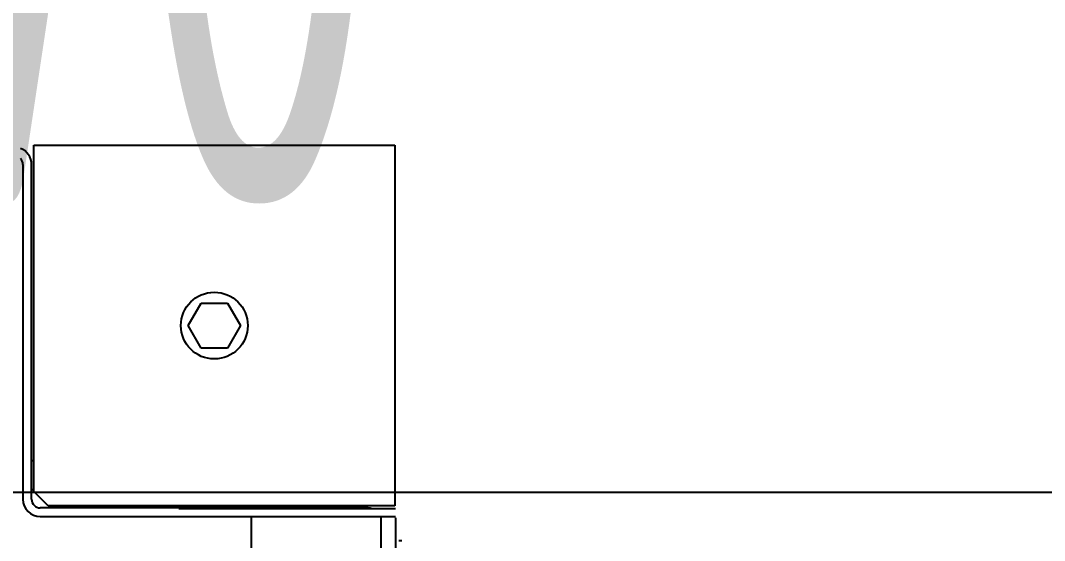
# Model space of a CAD drawing. Extents: x -32000 to 416743, y -254124 to 144214.
# Drawn here: x 255965.4 to 256320, y 85124.5 to 85304.8 of the extents above; entities that cross this region are included whole.
import ezdxf

# ---------------------------------------------------------------- set-up
doc = ezdxf.new("R2010")
doc.units = 0
doc.header["$LTSCALE"] = 10
for name, color, linetype in [('XFM1P40$0$E-CBL-DIM', 250, 'Continuous'), ('XFM1Q40$0$COL', 1, 'Continuous'), ('XFM1Q40$0$M-EQPM-MAU', 22, 'Continuous')]:
    doc.layers.add(name, color=color, linetype=linetype)
doc.styles.add('XFM1P40$0$dim-txt', font='isocp.shx', dxfattribs={"width": 0.7, "bigfont": 'chineset.shx'})
doc.dimstyles.new('XFM1P40$0$2000-dim', dxfattribs={"dimscale": 2000, "dimtxt": 0.1, "dimasz": 0.05, "dimexe": 0.1, "dimexo": 0.1, "dimgap": 0.05, "dimtad": 1, "dimdec": 0, "dimrnd": 5, "dimtxsty": 'XFM1P40$0$dim-txt', "dimblk": 'XFM1P40$0$_Dot', "dimcen": 2, "dimclrd": 256, "dimclre": 256, "dimclrt": 256, "dimadec": 0, "dimazin": 0, "dimtfac": 1, "dimtdec": 0, "dimtix": 1, "dimtmove": 2, "dimatfit": 3, "dimldrblk": 'XFM1P40$0$_Oblique', "dimfxl": 1, "dimtvp": 1, "dimarcsym": 0})

# ---------------------------------------------------------------- blocks, each defined once
blk = doc.blocks.new('XFM1P40$0$_Dot')
at = {"color": 0, "linetype": 'ByBlock', "lineweight": -2}
blk.add_line((-0.5, 0), (-1, 0), dxfattribs=at)
at = {"color": 0, "linetype": 'ByBlock', "const_width": 0.5}
blk.add_lwpolyline([(-0.25, 0, 1), (0.25, 0, 1)], format="xyb", close=True, dxfattribs=at)
blk = doc.blocks.new('*D264')
at = {"layer": 'DEFPOINTS', "color": 0, "transparency": 16777216}
for p in [(254630.54, 85140.63, 0), (257200, 85141.28), (257200, 85140.63, 0)]:
    blk.add_point(p, dxfattribs=at)
at = {"layer": 'XFM1P40$0$E-CBL-DIM', "lineweight": -2}
for p, q in [((254630.54, 85340.63), (254630.54, 85341.28)), ((257200, 85340.63), (257200, 85341.28)), ((254730.54, 85141.28), (257100, 85141.28))]:
    blk.add_line(p, q, dxfattribs=at)
at = {"layer": 'XFM1P40$0$E-CBL-DIM', "lineweight": -2, "xscale": 100, "yscale": 100, "zscale": 100, "rotation": 180}
blk.add_blockref('XFM1P40$0$_Dot', (254630.54, 85141.28), dxfattribs=at)
at = {"layer": 'XFM1P40$0$E-CBL-DIM', "lineweight": -2, "xscale": 100, "yscale": 100, "zscale": 100}
blk.add_blockref('XFM1P40$0$_Dot', (257200, 85141.28), dxfattribs=at)
at = {"layer": 'XFM1P40$0$E-CBL-DIM', "insert": (255915.27, 85341.3), "char_height": 200, "attachment_point": 5, "style": 'XFM1P40$0$dim-txt'}
blk.add_mtext('2570', dxfattribs=at)
blk = doc.blocks.new('XFM1P40$0$_Oblique')
at = {"color": 0, "linetype": 'ByBlock', "lineweight": -2}
blk.add_line((-0.5, -0.5), (0.5, 0.5), dxfattribs=at)
blk = doc.blocks.new('XFM1Q40$0$A$C6DF15AF1')
at = {"layer": 'XFM1Q40$0$M-EQPM-MAU'}
for p, q in [((13677.202, -13835.142, -0.248), (13665.602, -13835.142, -0.248)), ((13665.37, -13836.019, -0.237), (13665.87, -13835.519, -0.237)), ((13665.602, -13835.442, -0.248), (13677.202, -13835.442, -0.248)), ((13665.87, -13835.519, -0.237), (13677.87, -13835.519, -0.237)), ((13665.939, -13835.442, -5.902), (13665.939, -13835.519, -5.902)), ((13666.939, -13835.442, -5.902), (13666.939, -13835.519, -5.902)), ((13677.87, -13835.519, -0.237), (13677.87, -13848.019, -0.237)), ((13665.002, -13835.742, -0.248), (13665.002, -13848.04, 0.006)), ((13665.302, -13847.042, -0.248), (13665.302, -13835.742, -0.248)), ((13665.37, -13848.019, -0.237), (13665.37, -13836.019, -0.237)), ((13665.279, -13840.54, 0.506), (13665.279, -13847.54, 0.506)), ((13670.838, -13841.318, 1.932), (13671.62, -13840.867, 1.932)), ((13671.62, -13840.867, 1.932), (13672.401, -13841.318, 1.932)), ((13670.838, -13842.22, 1.932), (13670.838, -13841.318, 1.932)), ((13672.401, -13841.318, 1.932), (13672.401, -13842.22, 1.932)), ((13671.62, -13842.671, 1.932), (13670.838, -13842.22, 1.932)), ((13672.401, -13842.22, 1.932), (13671.62, -13842.671, 1.932)), ((13664.959, -13843.04, 0.006), (13590.52, -13843.04, -0.071)), ((13664.959, -13847.54, 0.506), (13590.52, -13847.54, 0.429)), ((13664.959, -13848.04, 0.006), (13590.52, -13848.04, -0.071)), ((13664.959, -13848.04, 0.006), (13590.52, -13848.04, -0.071)), ((13664.169, -13848.16, -11.942), (13664.169, -13848.26, -11.942)), ((13664.169, -13848.16, -7.342), (13664.169, -13848.26, -7.342)), ((13664.169, -13848.16, -2.742), (13664.169, -13848.26, -2.742)), ((13677.87, -13848.019, -0.237), (13665.37, -13848.019, -0.237))]:
    blk.add_line(p, q, dxfattribs=at)
blk.add_circle((13671.62, -13841.769, 0.011), 1.157, dxfattribs=at)
for centre, radius, start, end in [((13665.602, -13835.742, -0.248), 0.6, 90, 180), ((13677.202, -13834.842, -0.248), 0.3, 270, 314.5376), ((13677.202, -13834.842, -0.248), 0.6, 270, 339.1228), ((13665.602, -13835.742, -0.248), 0.3, 90, 180), ((13664.702, -13847.042, -0.248), 0.6, 344.1633, 0)]:
    blk.add_arc(centre, radius, start, end, dxfattribs=at)
at = {"layer": 'XFM1Q40$0$M-EQPM-MAU', "extrusion": (1, 1.22465e-16, 0)}
blk.add_arc((-13847.54, 0.006, 13665.279), 0.5, 90, 180, dxfattribs=at)
blk = doc.blocks.new('XFM1Q40$0$A$C400517eb')
at = {"layer": 'XFM1Q40$0$COL', "xscale": 10.00000000000001, "yscale": 10.00000000000001, "zscale": 10.00000000000001, "rotation": 90}
blk.add_blockref('XFM1Q40$0$A$C6DF15AF1', (147014.81, -51517.22), dxfattribs=at)
blk = doc.blocks.new('XFM1Q40')
blk.add_blockref('XFM1Q40$0$A$C400517eb', (-29400, 0))
blk = doc.blocks.new('XFM1P40')
at = {"layer": 'XFM1P40$0$E-CBL-DIM'}
dim = blk.add_linear_dim(base=(257200, 85141.28), p1=(254630.54, 85140.63, 0), p2=(257200, 85140.63, 0), dimstyle='XFM1P40$0$2000-dim', dxfattribs=at)
dim.commit()
dim.dimension.update_dxf_attribs({"geometry": '*D264', "text_midpoint": (255915.27, 85341.3)})

msp = doc.modelspace()

# ---------------------------------------------------------------- block references
for name in ['XFM1P40', 'XFM1Q40']:
    msp.add_blockref(name, (0, 0))

doc.saveas('drawing.dxf')
